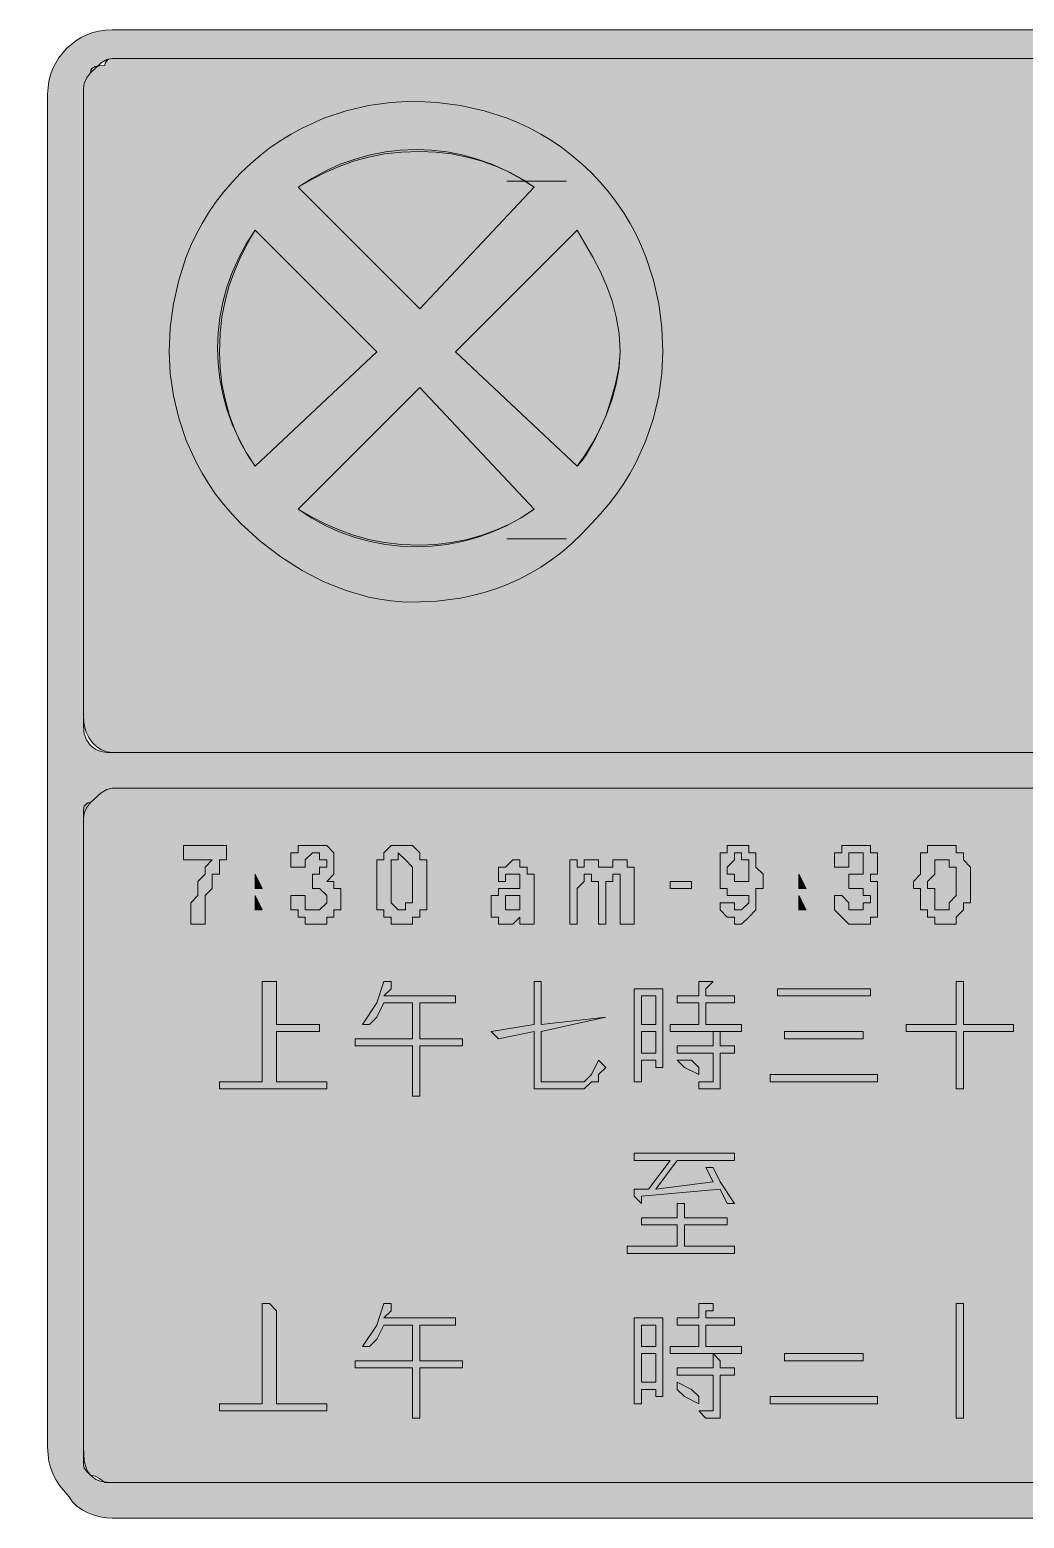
# Model space of a CAD drawing. Header units: metres. Extents: x 73 to 493, y 12 to 261.
# Drawn here: x 73.3 to 240.1, y 11.5 to 261.1 of the extents above; entities that cross this region are included whole.
import ezdxf

# ---------------------------------------------------------------- set-up
doc = ezdxf.new("R2010")
doc.units = ezdxf.units.M
for name, color, linetype, true_color in [('FILL_BLACK_000000', 7, 'Continuous', 0x000000), ('FILL_PINK_E1E1E1', 7, 'Continuous', 0xe1e1e1), ('FILL_WHITE_FFFFFF', 7, 'Continuous', 0xffffff), ('FILL_YELLOW_FFFF00', 7, 'Continuous', 0xffff00), ('STROKE_BLACK_000000', 7, 'Continuous', 0x000000)]:
    doc.layers.add(name, color=color, linetype=linetype, true_color=true_color)

msp = doc.modelspace()

# ---------------------------------------------------------------- hatches: boundary and pattern name
at = {"layer": 'FILL_BLACK_000000', "true_color": 0x000000}
h = msp.add_hatch(color=7, dxfattribs=at)
h.dxf.hatch_style = 1
h.paths.add_polyline_path([(76.77, 253.54), (77.13, 254.54), (77.59, 255.48), (78.13, 256.37), (79.44, 257.97), (81.04, 259.28), (81.93, 259.82), (82.87, 260.28), (83.87, 260.64), (84.9, 260.9), (85.98, 261.06), (87.09, 261.12), (480.69, 261.12), (483.18, 261.08), (485.34, 260.82), (486.33, 260.53), (487.27, 260.11), (488.19, 259.51), (489.09, 258.72), (489.93, 257.77), (490.67, 256.73), (491.28, 255.64), (491.79, 254.52), (492.47, 252.31), (492.63, 251.27), (492.69, 250.32), (492.69, 23.52), (492.63, 22.22), (492.47, 21.03), (492.18, 19.91), (491.79, 18.87), (491.28, 17.88), (490.67, 16.94), (489.09, 15.12), (487.27, 13.54), (486.33, 12.93), (485.34, 12.42), (484.3, 12.03), (483.18, 11.74), (481.99, 11.58), (480.69, 11.52), (87.09, 11.52), (86.14, 11.58), (85.12, 11.74), (84.07, 12.03), (83.04, 12.42), (82.06, 12.93), (81.18, 13.54), (80.45, 14.28), (79.89, 15.12), (78.31, 16.94), (77.7, 17.88), (77.19, 18.87), (76.8, 19.91), (76.51, 21.03), (76.35, 22.22), (76.29, 23.52), (76.29, 250.32), (76.35, 251.43), (76.51, 252.51), (76.77, 253.54)])
h.paths.add_polyline_path([(82.8, 19.81), (83.09, 19.22), (83.49, 18.72), (84.39, 18.03), (85.29, 17.67), (86.19, 17.54), (87.09, 17.52), (480.69, 17.52), (481.98, 17.63), (483.15, 17.95), (484.17, 18.47), (485.04, 19.17), (485.74, 20.04), (486.26, 21.06), (486.58, 22.23), (486.69, 23.52), (486.69, 127.92), (486.58, 129.21), (486.26, 130.38), (485.74, 131.4), (485.04, 132.27), (484.17, 132.97), (483.15, 133.49), (481.98, 133.81), (480.69, 133.92), (87.09, 133.92), (86.19, 133.71), (85.29, 133.17), (83.49, 131.52), (82.8, 130.62), (82.44, 129.72), (82.31, 128.82), (82.29, 127.92), (82.29, 23.52), (82.44, 21.12), (82.8, 19.81)], flags=16)
h.paths.add_polyline_path([(484.4, 140.43), (484.99, 140.72), (485.49, 141.12), (486.18, 142.04), (486.54, 143.07), (486.67, 144.33), (486.69, 145.92), (486.69, 250.32), (486.67, 251.22), (486.54, 252.12), (486.18, 253.02), (485.49, 253.92), (484.4, 254.8), (483.09, 255.57), (481.78, 256.11), (480.69, 256.32), (87.09, 256.32), (86.19, 256.11), (85.29, 255.57), (83.49, 253.92), (82.8, 253.02), (82.44, 252.12), (82.31, 251.22), (82.29, 250.32), (82.29, 145.92), (82.31, 144.33), (82.44, 143.07), (82.8, 142.04), (83.49, 141.12), (84.39, 140.43), (85.29, 140.07), (86.19, 139.94), (87.09, 139.92), (480.69, 139.92), (483.09, 140.07), (484.4, 140.43)], flags=16)
h = msp.add_hatch(color=7, dxfattribs=at)
h.dxf.hatch_style = 1
h.paths.add_polyline_path([(174.98, 188.59), (174, 186.79), (172.91, 185.01), (171.72, 183.27), (170.42, 181.58), (169.01, 179.92), (167.49, 178.32), (165.89, 176.59), (164.23, 175), (162.53, 173.54), (160.78, 172.21), (158.99, 171), (157.15, 169.92), (155.29, 168.96), (153.39, 168.12), (151.46, 167.39), (149.51, 166.77), (147.54, 166.25), (145.55, 165.83), (141.54, 165.29), (137.49, 165.12), (135.68, 165.18), (133.84, 165.34), (131.99, 165.62), (130.12, 166), (126.37, 167.08), (122.64, 168.57), (118.96, 170.45), (115.38, 172.71), (111.95, 175.34), (108.69, 178.32), (107.17, 179.92), (105.76, 181.58), (104.46, 183.27), (103.27, 185.01), (102.18, 186.79), (101.2, 188.59), (99.54, 192.27), (98.27, 196), (97.38, 199.75), (96.86, 203.47), (96.69, 207.12), (96.86, 211.17), (97.38, 215.18), (98.27, 219.14), (99.54, 223.02), (100.32, 224.92), (101.2, 226.78), (102.18, 228.62), (103.27, 230.41), (104.46, 232.16), (105.76, 233.86), (107.17, 235.52), (108.69, 237.12), (110.29, 238.64), (111.95, 240.05), (113.64, 241.35), (115.38, 242.54), (117.16, 243.63), (118.96, 244.61), (122.64, 246.27), (126.37, 247.54), (130.12, 248.43), (133.84, 248.95), (137.49, 249.12), (141.54, 248.95), (145.55, 248.43), (149.51, 247.54), (153.39, 246.27), (155.29, 245.49), (157.15, 244.61), (158.99, 243.63), (160.78, 242.54), (162.53, 241.35), (164.23, 240.05), (165.89, 238.64), (167.49, 237.12), (169.01, 235.52), (170.42, 233.86), (171.72, 232.16), (172.91, 230.41), (174, 228.62), (174.98, 226.78), (175.86, 224.92), (176.64, 223.02), (177.91, 219.14), (178.8, 215.18), (179.32, 211.17), (179.49, 207.12), (179.32, 203.47), (178.8, 199.75), (177.91, 196), (176.64, 192.27), (174.98, 188.59)])
h.paths.add_polyline_path([(105.68, 215.44), (105.18, 212.88), (104.89, 210.31), (104.79, 207.72), (104.89, 205.13), (105.18, 202.56), (105.68, 200), (106.37, 197.48), (107.25, 195), (108.33, 192.57), (109.61, 190.21), (111.09, 187.92), (131.49, 207.12), (111.09, 227.52), (109.61, 225.23), (108.33, 222.87), (107.25, 220.44), (106.37, 217.96), (105.68, 215.44)], flags=16)
h.paths.add_polyline_path([(167.94, 192.12), (169.89, 196.32), (170.77, 199.02), (171.54, 201.72), (172.08, 204.42), (172.29, 207.12), (172.13, 210.16), (171.67, 213.01), (170.96, 215.68), (170.04, 218.22), (168.95, 220.64), (167.73, 222.98), (165.09, 227.52), (144.69, 207.12), (165.09, 187.92), (165.94, 188.87), (166.68, 189.91), (167.94, 192.12)], flags=16)
h.paths.add_polyline_path([(150.81, 238.56), (148.33, 239.44), (145.81, 240.13), (143.25, 240.63), (140.68, 240.92), (138.09, 241.02), (135.5, 240.92), (132.93, 240.63), (130.37, 240.13), (127.85, 239.44), (125.37, 238.56), (122.94, 237.48), (120.58, 236.2), (118.29, 234.72), (138.69, 214.32), (157.89, 234.72), (155.6, 236.2), (153.24, 237.48), (150.81, 238.56)], flags=16)
h.paths.add_polyline_path([(118.29, 180.72), (120.58, 179.24), (122.94, 177.96), (125.37, 176.88), (127.85, 175.99), (130.37, 175.31), (132.93, 174.81), (135.5, 174.52), (138.09, 174.42), (140.68, 174.52), (143.25, 174.81), (145.81, 175.31), (148.33, 175.99), (150.81, 176.88), (153.24, 177.96), (155.6, 179.24), (157.89, 180.72), (138.69, 201.12), (118.29, 180.72)], flags=16)
h = msp.add_hatch(color=7, dxfattribs=at)
h.dxf.hatch_style = 1
h.paths.add_polyline_path([(99.09, 124.32), (106.29, 124.32), (106.29, 121.92), (105.09, 121.92), (105.09, 120.72), (105.09, 119.52), (103.89, 119.52), (103.89, 118.32), (103.89, 117.12), (102.69, 115.92), (102.69, 114.72), (102.69, 113.52), (102.69, 112.32), (102.69, 111.12), (100.29, 111.12), (100.29, 112.32), (100.29, 113.52), (100.29, 114.72), (101.49, 115.92), (101.49, 117.12), (101.49, 118.32), (102.69, 119.52), (102.69, 120.72), (103.89, 121.92), (99.09, 121.92), (99.09, 124.32)])
h = msp.add_hatch(color=7, dxfattribs=at)
h.dxf.hatch_style = 1
h.paths.add_polyline_path([(117.09, 114.72), (117.09, 115.92), (119.49, 115.92), (119.49, 114.72), (119.49, 113.52), (120.69, 113.52), (121.89, 113.52), (123.09, 114.72), (123.09, 115.92), (121.89, 117.12), (120.69, 117.12), (120.69, 119.52), (121.89, 119.52), (121.89, 120.72), (123.09, 120.72), (123.09, 121.92), (121.89, 121.92), (121.89, 123.12), (120.69, 123.12), (119.49, 121.92), (119.49, 120.72), (117.09, 120.72), (117.09, 121.92), (117.09, 123.12), (118.29, 123.12), (118.29, 124.32), (119.49, 124.32), (120.69, 124.32), (121.89, 124.32), (123.09, 124.32), (124.29, 123.12), (124.29, 121.92), (124.29, 120.72), (124.29, 119.52), (123.09, 118.32), (124.29, 118.32), (124.29, 117.12), (125.49, 117.12), (125.49, 115.92), (125.49, 114.72), (125.49, 113.52), (124.29, 113.52), (124.29, 112.32), (123.09, 112.32), (123.09, 111.12), (121.89, 111.12), (120.69, 111.12), (119.49, 111.12), (119.49, 112.32), (118.29, 112.32), (118.29, 113.52), (117.09, 113.52), (117.09, 114.72)])
h = msp.add_hatch(color=7, dxfattribs=at)
h.dxf.hatch_style = 1
h.paths.add_polyline_path([(131.49, 120.72), (131.49, 121.92), (132.69, 121.92), (132.69, 123.12), (133.89, 124.32), (135.09, 124.32), (136.29, 124.32), (137.49, 124.32), (138.69, 123.12), (138.69, 121.92), (139.89, 121.92), (139.89, 120.72), (139.89, 119.52), (139.89, 118.32), (139.89, 117.12), (139.89, 115.92), (139.89, 114.72), (139.89, 113.52), (138.69, 113.52), (138.69, 112.32), (137.49, 112.32), (137.49, 111.12), (136.29, 111.12), (135.09, 111.12), (133.89, 111.12), (133.89, 112.32), (132.69, 112.32), (132.69, 113.52), (131.49, 113.52), (131.49, 114.72), (131.49, 115.92), (131.49, 117.12), (131.49, 118.32), (131.49, 119.52), (131.49, 120.72)])
h.paths.add_polyline_path([(133.89, 117.12), (133.89, 115.92), (133.89, 114.72), (135.09, 113.52), (136.29, 113.52), (136.29, 114.72), (137.49, 114.72), (137.49, 115.92), (137.49, 117.12), (137.49, 118.32), (137.49, 119.52), (137.49, 120.72), (136.29, 121.92), (135.09, 123.12), (135.09, 121.92), (133.89, 121.92), (133.89, 120.72), (133.89, 119.52), (133.89, 118.32), (133.89, 117.12)], flags=16)
h = msp.add_hatch(color=7, dxfattribs=at)
h.dxf.hatch_style = 1
h.paths.add_polyline_path([(190.29, 115.92), (190.29, 117.12), (189.09, 117.12), (189.09, 118.32), (189.09, 119.52), (189.09, 120.72), (189.09, 121.92), (189.09, 123.12), (190.29, 123.12), (190.29, 124.32), (191.49, 124.32), (192.69, 124.32), (193.89, 124.32), (193.89, 123.12), (195.09, 123.12), (195.09, 121.92), (195.09, 120.72), (196.29, 119.52), (196.29, 118.32), (196.29, 117.12), (195.09, 117.12), (195.09, 115.92), (195.09, 114.72), (195.09, 113.52), (193.89, 112.32), (192.69, 111.12), (191.49, 111.12), (191.49, 112.32), (190.29, 112.32), (189.09, 113.52), (189.09, 114.72), (190.29, 114.72), (191.49, 114.72), (191.49, 113.52), (192.69, 113.52), (193.89, 114.72), (193.89, 115.92), (192.69, 115.92), (191.49, 115.92), (190.29, 115.92)])
h.paths.add_polyline_path([(193.89, 120.72), (193.89, 121.92), (192.69, 121.92), (192.69, 123.12), (191.49, 123.12), (191.49, 121.92), (190.29, 120.72), (190.29, 119.52), (191.49, 119.52), (191.49, 118.32), (192.69, 118.32), (193.89, 118.32), (193.89, 119.52), (193.89, 120.72)], flags=16)
h = msp.add_hatch(color=7, dxfattribs=at)
h.dxf.hatch_style = 1
h.paths.add_polyline_path([(208.29, 114.72), (208.29, 115.92), (209.49, 115.92), (210.69, 114.72), (210.69, 113.52), (211.89, 113.52), (213.09, 113.52), (213.09, 114.72), (214.29, 114.72), (214.29, 115.92), (213.09, 115.92), (213.09, 117.12), (211.89, 117.12), (210.69, 117.12), (210.69, 119.52), (211.89, 119.52), (213.09, 119.52), (213.09, 120.72), (213.09, 121.92), (213.09, 123.12), (211.89, 123.12), (210.69, 123.12), (210.69, 121.92), (210.69, 120.72), (208.29, 120.72), (208.29, 121.92), (208.29, 123.12), (209.49, 123.12), (209.49, 124.32), (210.69, 124.32), (211.89, 124.32), (213.09, 124.32), (214.29, 124.32), (214.29, 123.12), (215.49, 123.12), (215.49, 121.92), (215.49, 120.72), (215.49, 119.52), (214.29, 119.52), (214.29, 118.32), (215.49, 118.32), (215.49, 117.12), (215.49, 115.92), (215.49, 114.72), (215.49, 113.52), (215.49, 112.32), (214.29, 112.32), (214.29, 111.12), (213.09, 111.12), (211.89, 111.12), (210.69, 111.12), (209.49, 112.32), (208.29, 113.52), (208.29, 114.72)])
h = msp.add_hatch(color=7, dxfattribs=at)
h.dxf.hatch_style = 1
h.paths.add_polyline_path([(222.69, 120.72), (222.69, 121.92), (222.69, 123.12), (223.89, 123.12), (223.89, 124.32), (225.09, 124.32), (226.29, 124.32), (227.49, 124.32), (228.69, 124.32), (228.69, 123.12), (229.89, 123.12), (229.89, 121.92), (231.09, 120.72), (231.09, 119.52), (231.09, 118.32), (231.09, 117.12), (231.09, 115.92), (231.09, 114.72), (229.89, 114.72), (229.89, 113.52), (228.69, 112.32), (228.69, 111.12), (227.49, 111.12), (226.29, 111.12), (225.09, 111.12), (225.09, 112.32), (223.89, 112.32), (223.89, 113.52), (222.69, 113.52), (222.69, 114.72), (222.69, 115.92), (222.69, 117.12), (221.49, 117.12), (221.49, 118.32), (222.69, 119.52), (222.69, 120.72)])
h.paths.add_polyline_path([(225.09, 121.92), (225.09, 120.72), (225.09, 119.52), (223.89, 118.32), (223.89, 117.12), (225.09, 117.12), (225.09, 115.92), (225.09, 114.72), (225.09, 113.52), (226.29, 113.52), (227.49, 113.52), (227.49, 114.72), (228.69, 115.92), (228.69, 117.12), (228.69, 118.32), (228.69, 119.52), (228.69, 120.72), (227.49, 120.72), (227.49, 121.92), (226.29, 121.92), (225.09, 121.92)], flags=16)
h = msp.add_hatch(color=7, dxfattribs=at)
h.dxf.hatch_style = 1
h.paths.add_polyline_path([(151.89, 120.72), (153.09, 120.72), (154.29, 121.92), (155.49, 121.92), (155.49, 120.72), (156.69, 120.72), (156.69, 119.52), (157.89, 119.52), (157.89, 118.32), (157.89, 112.32), (157.89, 111.12), (155.49, 111.12), (155.49, 112.32), (154.29, 111.12), (153.09, 111.12), (151.89, 111.12), (151.89, 112.32), (150.69, 112.32), (150.69, 113.52), (150.69, 114.72), (150.69, 115.92), (151.89, 115.92), (151.89, 117.12), (153.09, 117.12), (154.29, 117.12), (155.49, 117.12), (155.49, 118.32), (155.49, 119.52), (154.29, 119.52), (153.09, 119.52), (153.09, 118.32), (151.89, 118.32), (151.89, 119.52), (151.89, 120.72)])
h.paths.add_polyline_path([(153.09, 114.72), (153.09, 113.52), (154.29, 113.52), (155.49, 113.52), (155.49, 114.72), (155.49, 115.92), (154.29, 115.92), (153.09, 115.92), (153.09, 114.72)], flags=16)
h = msp.add_hatch(color=7, dxfattribs=at)
h.dxf.hatch_style = 1
h.paths.add_polyline_path([(171.09, 121.92), (172.29, 121.92), (173.49, 121.92), (173.49, 120.72), (174.69, 120.72), (174.69, 119.52), (174.69, 118.32), (174.69, 117.12), (174.69, 111.12), (172.29, 111.12), (172.29, 117.12), (172.29, 118.32), (172.29, 119.52), (171.09, 119.52), (171.09, 118.32), (169.89, 118.32), (169.89, 117.12), (169.89, 111.12), (168.69, 111.12), (168.69, 117.12), (168.69, 118.32), (167.49, 118.32), (167.49, 119.52), (166.29, 119.52), (166.29, 118.32), (165.09, 117.12), (165.09, 111.12), (163.89, 111.12), (163.89, 121.92), (165.09, 121.92), (165.09, 120.72), (166.29, 120.72), (166.29, 121.92), (167.49, 121.92), (168.69, 121.92), (168.69, 120.72), (169.89, 120.72), (171.09, 120.72), (171.09, 121.92)])
h = msp.add_hatch(color=7, dxfattribs=at)
h.dxf.hatch_style = 1
h.paths.add_polyline_path([(111.09, 119.52), (112.29, 117.12), (111.09, 117.12), (111.09, 119.52)])
h = msp.add_hatch(color=7, dxfattribs=at)
h.dxf.hatch_style = 1
h.paths.add_polyline_path([(184.29, 118.32), (184.29, 117.12), (180.69, 117.12), (180.69, 118.32), (184.29, 118.32)])
h = msp.add_hatch(color=7, dxfattribs=at)
h.dxf.hatch_style = 1
h.paths.add_polyline_path([(202.29, 119.52), (203.49, 117.12), (202.29, 117.12), (202.29, 119.52)])
h = msp.add_hatch(color=7, dxfattribs=at)
h.dxf.hatch_style = 1
h.paths.add_polyline_path([(111.09, 115.92), (112.29, 113.52), (111.09, 113.52), (111.09, 115.92)])
h = msp.add_hatch(color=7, dxfattribs=at)
h.dxf.hatch_style = 1
h.paths.add_polyline_path([(202.29, 115.92), (203.49, 113.52), (202.29, 113.52), (202.29, 115.92)])
h = msp.add_hatch(color=7, dxfattribs=at)
h.dxf.hatch_style = 1
h.paths.add_polyline_path([(105.09, 84.72), (112.29, 84.72), (112.29, 101.52), (113.49, 101.52), (114.69, 101.52), (114.69, 100.32), (114.69, 94.32), (121.89, 94.32), (121.89, 93.12), (114.69, 93.12), (114.69, 84.72), (123.09, 84.72), (123.09, 83.52), (105.09, 83.52), (105.09, 84.72)])
h = msp.add_hatch(color=7, dxfattribs=at)
h.dxf.hatch_style = 1
h.paths.add_polyline_path([(127.89, 90.72), (127.89, 91.92), (137.49, 91.92), (137.49, 97.92), (132.69, 97.92), (131.49, 95.52), (130.29, 94.32), (129.09, 94.32), (131.49, 97.92), (132.69, 101.52), (133.89, 101.52), (133.89, 100.32), (132.69, 99.12), (144.69, 99.12), (144.69, 97.92), (138.69, 97.92), (138.69, 91.92), (145.89, 91.92), (145.89, 90.72), (138.69, 90.72), (138.69, 82.32), (137.49, 82.32), (137.49, 90.72), (127.89, 90.72)])
h = msp.add_hatch(color=7, dxfattribs=at)
h.dxf.hatch_style = 1
h.paths.add_polyline_path([(159.09, 83.52), (157.89, 83.52), (157.89, 84.72), (157.89, 93.12), (151.89, 91.92), (150.69, 93.12), (157.89, 94.32), (157.89, 101.52), (159.09, 101.52), (159.09, 100.32), (159.09, 94.32), (169.89, 95.52), (159.09, 93.12), (159.09, 84.72), (160.29, 84.72), (165.09, 84.72), (166.29, 84.72), (167.49, 85.92), (168.69, 88.32), (169.89, 87.12), (168.69, 85.92), (168.69, 84.72), (167.49, 84.72), (166.29, 83.52), (165.09, 83.52), (159.09, 83.52)])
h = msp.add_hatch(color=7, dxfattribs=at)
h.dxf.hatch_style = 1
h.paths.add_polyline_path([(174.69, 100.32), (179.49, 100.32), (179.49, 99.12), (179.49, 87.12), (178.29, 87.12), (178.29, 88.32), (175.89, 88.32), (175.89, 85.92), (175.89, 84.72), (174.69, 84.72), (174.69, 85.92), (174.69, 99.12), (174.69, 100.32)])
h.paths.add_polyline_path([(175.89, 93.12), (175.89, 89.52), (178.29, 89.52), (178.29, 93.12), (175.89, 93.12)], flags=16)
h.paths.add_polyline_path([(178.29, 99.12), (175.89, 99.12), (175.89, 94.32), (178.29, 94.32), (178.29, 99.12)], flags=16)
h = msp.add_hatch(color=7, dxfattribs=at)
h.dxf.hatch_style = 1
h.paths.add_polyline_path([(192.69, 93.12), (180.69, 93.12), (180.69, 94.32), (185.49, 94.32), (185.49, 97.92), (181.89, 97.92), (181.89, 99.12), (185.49, 99.12), (185.49, 101.52), (186.69, 101.52), (187.89, 101.52), (186.69, 100.32), (186.69, 99.12), (187.89, 99.12), (191.49, 99.12), (191.49, 97.92), (187.89, 97.92), (186.69, 97.92), (186.69, 94.32), (187.89, 94.32), (192.69, 94.32), (192.69, 93.12)])
h = msp.add_hatch(color=7, dxfattribs=at)
h.dxf.hatch_style = 1
h.paths.add_polyline_path([(198.69, 100.32), (214.29, 100.32), (214.29, 99.12), (198.69, 99.12), (198.69, 100.32)])
h = msp.add_hatch(color=7, dxfattribs=at)
h.dxf.hatch_style = 1
h.paths.add_polyline_path([(228.69, 94.32), (228.69, 101.52), (229.89, 101.52), (229.89, 94.32), (238.29, 94.32), (238.29, 93.12), (229.89, 93.12), (229.89, 83.52), (228.69, 83.52), (228.69, 93.12), (220.29, 93.12), (220.29, 94.32), (228.69, 94.32)])
h = msp.add_hatch(color=7, dxfattribs=at)
h.dxf.hatch_style = 1
h.paths.add_polyline_path([(185.49, 83.52), (185.49, 84.72), (187.89, 84.72), (187.89, 89.52), (181.89, 89.52), (181.89, 90.72), (187.89, 90.72), (187.89, 93.12), (189.09, 93.12), (189.09, 91.92), (189.09, 90.72), (191.49, 90.72), (191.49, 89.52), (189.09, 89.52), (189.09, 84.72), (189.09, 83.52), (186.69, 83.52), (185.49, 83.52)])
h = msp.add_hatch(color=7, dxfattribs=at)
h.dxf.hatch_style = 1
h.paths.add_polyline_path([(199.89, 93.12), (213.09, 93.12), (213.09, 91.92), (199.89, 91.92), (199.89, 93.12)])
h = msp.add_hatch(color=7, dxfattribs=at)
h.dxf.hatch_style = 1
h.paths.add_polyline_path([(184.29, 88.32), (185.49, 87.12), (185.49, 85.92), (183.09, 87.12), (181.89, 88.32), (184.29, 88.32)])
h = msp.add_hatch(color=7, dxfattribs=at)
h.dxf.hatch_style = 1
h.paths.add_polyline_path([(197.49, 85.92), (215.49, 85.92), (215.49, 84.72), (197.49, 84.72), (197.49, 85.92)])
h = msp.add_hatch(color=7, dxfattribs=at)
h.dxf.hatch_style = 1
h.paths.add_polyline_path([(175.89, 64.32), (174.69, 65.52), (174.69, 66.72), (177.09, 66.72), (180.69, 71.52), (174.69, 71.52), (174.69, 72.72), (191.49, 72.72), (191.49, 71.52), (181.89, 71.52), (178.29, 66.72), (187.89, 67.92), (186.69, 70.32), (187.89, 70.32), (189.09, 67.92), (191.49, 64.32), (190.29, 64.32), (189.09, 66.72), (175.89, 65.52), (175.89, 64.32)])
h = msp.add_hatch(color=7, dxfattribs=at)
h.dxf.hatch_style = 1
h.paths.add_polyline_path([(190.29, 61.92), (190.29, 60.72), (183.09, 60.72), (183.09, 57.12), (191.49, 57.12), (191.49, 55.92), (173.49, 55.92), (173.49, 57.12), (181.89, 57.12), (181.89, 60.72), (175.89, 60.72), (175.89, 61.92), (181.89, 61.92), (181.89, 64.32), (183.09, 64.32), (183.09, 61.92), (190.29, 61.92)])
h = msp.add_hatch(color=7, dxfattribs=at)
h.dxf.hatch_style = 1
h.paths.add_polyline_path([(123.09, 30.72), (123.09, 29.52), (105.09, 29.52), (105.09, 30.72), (112.29, 30.72), (112.29, 47.52), (113.49, 47.52), (114.69, 46.32), (114.69, 39.12), (114.69, 30.72), (123.09, 30.72)])
h = msp.add_hatch(color=7, dxfattribs=at)
h.dxf.hatch_style = 1
h.paths.add_polyline_path([(144.69, 45.12), (144.69, 43.92), (138.69, 43.92), (138.69, 37.92), (145.89, 37.92), (145.89, 36.72), (138.69, 36.72), (138.69, 28.32), (137.49, 28.32), (137.49, 36.72), (127.89, 36.72), (127.89, 37.92), (137.49, 37.92), (137.49, 43.92), (132.69, 43.92), (131.49, 41.52), (130.29, 40.32), (129.09, 40.32), (131.49, 43.92), (132.69, 47.52), (133.89, 47.52), (133.89, 46.32), (132.69, 45.12), (144.69, 45.12)])
h = msp.add_hatch(color=7, dxfattribs=at)
h.dxf.hatch_style = 1
h.paths.add_polyline_path([(192.69, 40.32), (192.69, 39.12), (180.69, 39.12), (180.69, 40.32), (185.49, 40.32), (185.49, 43.92), (181.89, 43.92), (181.89, 45.12), (185.49, 45.12), (185.49, 47.52), (186.69, 47.52), (187.89, 47.52), (187.89, 46.32), (186.69, 46.32), (186.69, 45.12), (187.89, 45.12), (191.49, 45.12), (191.49, 43.92), (187.89, 43.92), (186.69, 43.92), (186.69, 40.32), (187.89, 40.32), (192.69, 40.32)])
h = msp.add_hatch(color=7, dxfattribs=at)
h.dxf.hatch_style = 1
h.paths.add_polyline_path([(229.89, 47.52), (229.89, 46.32), (229.89, 39.12), (229.89, 28.32), (228.69, 28.32), (228.69, 39.12), (228.69, 47.52), (229.89, 47.52)])
h = msp.add_hatch(color=7, dxfattribs=at)
h.dxf.hatch_style = 1
h.paths.add_polyline_path([(179.49, 33.12), (179.49, 31.92), (178.29, 31.92), (178.29, 33.12), (175.89, 33.12), (175.89, 30.72), (174.69, 30.72), (174.69, 45.12), (179.49, 45.12), (179.49, 33.12)])
h.paths.add_polyline_path([(178.29, 39.12), (175.89, 39.12), (175.89, 34.32), (178.29, 34.32), (178.29, 39.12)], flags=16)
h.paths.add_polyline_path([(175.89, 40.32), (178.29, 40.32), (178.29, 43.92), (175.89, 43.92), (175.89, 40.32)], flags=16)
h = msp.add_hatch(color=7, dxfattribs=at)
h.dxf.hatch_style = 1
h.paths.add_polyline_path([(189.09, 28.32), (186.69, 28.32), (185.49, 29.52), (187.89, 29.52), (187.89, 30.72), (187.89, 35.52), (181.89, 35.52), (181.89, 36.72), (187.89, 36.72), (187.89, 37.92), (187.89, 39.12), (189.09, 37.92), (189.09, 36.72), (191.49, 36.72), (191.49, 35.52), (189.09, 35.52), (189.09, 29.52), (189.09, 28.32)])
h = msp.add_hatch(color=7, dxfattribs=at)
h.dxf.hatch_style = 1
h.paths.add_polyline_path([(199.89, 39.12), (213.09, 39.12), (213.09, 37.92), (199.89, 37.92), (199.89, 39.12)])
h = msp.add_hatch(color=7, dxfattribs=at)
h.dxf.hatch_style = 1
h.paths.add_polyline_path([(183.09, 31.92), (181.89, 33.12), (181.89, 34.32), (184.29, 33.12), (185.49, 31.92), (185.49, 30.72), (183.09, 31.92)])
h = msp.add_hatch(color=7, dxfattribs=at)
h.dxf.hatch_style = 1
h.paths.add_polyline_path([(197.49, 31.92), (215.49, 31.92), (215.49, 30.72), (197.49, 30.72), (197.49, 31.92)])
at = {"layer": 'FILL_PINK_E1E1E1', "true_color": 0xe1e1e1}
h = msp.add_hatch(color=7, dxfattribs=at)
h.dxf.hatch_style = 1
h.paths.add_polyline_path([(118.29, 234.72), (120.54, 236.01), (122.83, 237.18), (125.17, 238.2), (127.59, 239.07), (130.13, 239.77), (132.8, 240.29), (135.65, 240.61), (138.69, 240.72), (141.39, 240.61), (144.05, 240.29), (146.66, 239.77), (149.19, 239.07), (151.6, 238.2), (153.88, 237.18), (155.98, 236.01), (157.89, 234.72), (138.69, 214.32), (118.29, 234.72)])
h = msp.add_hatch(color=7, dxfattribs=at)
h.dxf.hatch_style = 1
h.paths.add_polyline_path([(109.8, 189.83), (108.63, 191.93), (107.61, 194.21), (106.74, 196.62), (106.04, 199.15), (105.52, 201.76), (105.2, 204.42), (105.09, 207.12), (105.2, 210.16), (105.52, 213.01), (106.04, 215.68), (106.74, 218.22), (107.61, 220.64), (108.63, 222.98), (109.8, 225.27), (111.09, 227.52), (131.49, 207.12), (111.09, 187.92), (109.8, 189.83)])
h = msp.add_hatch(color=7, dxfattribs=at)
h.dxf.hatch_style = 1
h.paths.add_polyline_path([(165.09, 227.52), (167.73, 222.98), (168.95, 220.64), (170.04, 218.22), (170.96, 215.68), (171.67, 213.01), (172.13, 210.16), (172.29, 207.12), (172.13, 204.42), (171.67, 201.76), (170.96, 199.15), (170.04, 196.62), (168.95, 194.21), (167.73, 191.93), (166.43, 189.83), (165.09, 187.92), (144.69, 207.12), (165.09, 227.52)])
h = msp.add_hatch(color=7, dxfattribs=at)
h.dxf.hatch_style = 1
h.paths.add_polyline_path([(157.89, 180.72), (155.98, 179.43), (153.88, 178.26), (151.6, 177.24), (149.19, 176.37), (146.66, 175.67), (144.05, 175.15), (141.39, 174.83), (138.69, 174.72), (135.65, 174.83), (132.8, 175.15), (130.13, 175.67), (127.59, 176.37), (125.17, 177.24), (122.83, 178.26), (120.54, 179.43), (118.29, 180.72), (138.69, 201.12), (157.89, 180.72)])
at = {"layer": 'FILL_WHITE_FFFFFF', "true_color": 0xffffff}
h = msp.add_hatch(color=7, dxfattribs=at)
h.dxf.hatch_style = 1
h.paths.add_polyline_path([(283.89, 133.92), (283.89, 17.52), (87.09, 17.52), (85.89, 17.52), (85.01, 18.21), (84.24, 18.57), (83.49, 18.72), (82.8, 19.43), (82.44, 19.92), (82.31, 20.41), (82.29, 21.12), (82.29, 23.52), (82.29, 127.92), (82.29, 130.32), (82.44, 130.92), (82.8, 131.33), (83.09, 131.47), (83.49, 131.52), (85.29, 133.17), (86.19, 133.71), (87.09, 133.92), (283.89, 133.92)])
at = {"layer": 'FILL_YELLOW_FFFF00', "true_color": 0xffff00}
h = msp.add_hatch(color=7, dxfattribs=at)
h.dxf.hatch_style = 1
h.paths.add_polyline_path([(87.09, 139.92), (86.19, 140.03), (85.33, 140.35), (84.52, 140.87), (83.79, 141.57), (83.18, 142.44), (82.7, 143.46), (82.4, 144.63), (82.29, 145.92), (82.29, 250.32), (82.31, 251.22), (82.44, 252.12), (82.8, 253.02), (83.49, 253.92), (83.54, 254.32), (83.7, 254.61), (84.24, 254.97), (85.01, 255.1), (85.89, 255.12), (85.94, 255.52), (86.08, 255.81), (86.49, 256.17), (87.09, 256.32), (480.69, 256.32), (481.98, 256.16), (483.15, 255.72), (484.17, 255.05), (485.04, 254.22), (485.74, 253.27), (486.26, 252.27), (486.58, 251.27), (486.69, 250.32), (486.69, 145.92), (486.69, 143.52), (486, 142.81), (485.64, 142.32), (485.51, 141.83), (485.49, 141.12), (485.09, 141.07), (484.78, 140.93), (484.29, 140.52), (483.8, 140.11), (483.49, 139.97), (483.09, 139.92), (480.69, 139.92), (87.09, 139.92)])

# ---------------------------------------------------------------- linework, layer by layer
at = {"layer": 'FILL_BLACK_000000', "lineweight": 0, "true_color": 0x000000}
for points in [[(480.69, 11.52), (87.09, 11.52), (86.14, 11.58), (85.12, 11.74), (84.07, 12.03), (83.04, 12.42), (82.06, 12.93), (81.18, 13.54), (80.45, 14.28), (79.89, 15.12), (78.31, 16.94), (77.7, 17.88), (77.19, 18.87), (76.8, 19.91), (76.51, 21.03), (76.35, 22.22), (76.29, 23.52), (76.29, 250.32), (76.35, 251.43), (76.51, 252.51), (76.77, 253.54), (77.13, 254.54), (77.59, 255.48), (78.13, 256.37), (79.44, 257.97), (81.04, 259.28), (81.93, 259.82), (82.87, 260.28), (83.87, 260.64), (84.9, 260.9), (85.98, 261.06), (87.09, 261.12), (480.69, 261.12)], [(480.69, 256.32), (87.09, 256.32), (86.19, 256.11), (85.29, 255.57), (83.49, 253.92), (82.8, 253.02), (82.44, 252.12), (82.31, 251.22), (82.29, 250.32), (82.29, 145.92), (82.31, 144.33), (82.44, 143.07), (82.8, 142.04), (83.49, 141.12), (84.39, 140.43), (85.29, 140.07), (86.19, 139.94), (87.09, 139.92), (480.69, 139.92)], [(480.69, 133.92), (87.09, 133.92), (86.19, 133.71), (85.29, 133.17), (83.49, 131.52), (82.8, 130.62), (82.44, 129.72), (82.31, 128.82), (82.29, 127.92), (82.29, 23.52), (82.44, 21.12), (82.8, 19.81), (83.09, 19.22), (83.49, 18.72), (84.39, 18.03), (85.29, 17.67), (86.19, 17.54), (87.09, 17.52), (480.69, 17.52)]]:
    msp.add_lwpolyline(points, dxfattribs=at)
for points in [[(174.98, 188.59), (174, 186.79), (172.91, 185.01), (171.72, 183.27), (170.42, 181.58), (169.01, 179.92), (167.49, 178.32), (165.89, 176.59), (164.23, 175), (162.53, 173.54), (160.78, 172.21), (158.99, 171), (157.15, 169.92), (155.29, 168.96), (153.39, 168.12), (151.46, 167.39), (149.51, 166.77), (147.54, 166.25), (145.55, 165.83), (141.54, 165.29), (137.49, 165.12), (135.68, 165.18), (133.84, 165.34), (131.99, 165.62), (130.12, 166), (126.37, 167.08), (122.64, 168.57), (118.96, 170.45), (115.38, 172.71), (111.95, 175.34), (108.69, 178.32), (107.17, 179.92), (105.76, 181.58), (104.46, 183.27), (103.27, 185.01), (102.18, 186.79), (101.2, 188.59), (99.54, 192.27), (98.27, 196), (97.38, 199.75), (96.86, 203.47), (96.69, 207.12), (96.86, 211.17), (97.38, 215.18), (98.27, 219.14), (99.54, 223.02), (100.32, 224.92), (101.2, 226.78), (102.18, 228.62), (103.27, 230.41), (104.46, 232.16), (105.76, 233.86), (107.17, 235.52), (108.69, 237.12), (110.29, 238.64), (111.95, 240.05), (113.64, 241.35), (115.38, 242.54), (117.16, 243.63), (118.96, 244.61), (122.64, 246.27), (126.37, 247.54), (130.12, 248.43), (133.84, 248.95), (137.49, 249.12), (141.54, 248.95), (145.55, 248.43), (149.51, 247.54), (153.39, 246.27), (155.29, 245.49), (157.15, 244.61), (158.99, 243.63), (160.78, 242.54), (162.53, 241.35), (164.23, 240.05), (165.89, 238.64), (167.49, 237.12), (169.01, 235.52), (170.42, 233.86), (171.72, 232.16), (172.91, 230.41), (174, 228.62), (174.98, 226.78), (175.86, 224.92), (176.64, 223.02), (177.91, 219.14), (178.8, 215.18), (179.32, 211.17), (179.49, 207.12), (179.32, 203.47), (178.8, 199.75), (177.91, 196), (176.64, 192.27)], [(150.81, 238.56), (148.33, 239.44), (145.81, 240.13), (143.25, 240.63), (140.68, 240.92), (138.09, 241.02), (135.5, 240.92), (132.93, 240.63), (130.37, 240.13), (127.85, 239.44), (125.37, 238.56), (122.94, 237.48), (120.58, 236.2), (118.29, 234.72), (138.69, 214.32), (157.89, 234.72), (155.6, 236.2), (153.24, 237.48)], [(105.68, 215.44), (105.18, 212.88), (104.89, 210.31), (104.79, 207.72), (104.89, 205.13), (105.18, 202.56), (105.68, 200), (106.37, 197.48), (107.25, 195), (108.33, 192.57), (109.61, 190.21), (111.09, 187.92), (131.49, 207.12), (111.09, 227.52), (109.61, 225.23), (108.33, 222.87), (107.25, 220.44), (106.37, 217.96)], [(167.94, 192.12), (169.89, 196.32), (170.77, 199.02), (171.54, 201.72), (172.08, 204.42), (172.29, 207.12), (172.13, 210.16), (171.67, 213.01), (170.96, 215.68), (170.04, 218.22), (168.95, 220.64), (167.73, 222.98), (165.09, 227.52), (144.69, 207.12), (165.09, 187.92), (165.94, 188.87), (166.68, 189.91)], [(118.29, 180.72), (120.58, 179.24), (122.94, 177.96), (125.37, 176.88), (127.85, 175.99), (130.37, 175.31), (132.93, 174.81), (135.5, 174.52), (138.09, 174.42), (140.68, 174.52), (143.25, 174.81), (145.81, 175.31), (148.33, 175.99), (150.81, 176.88), (153.24, 177.96), (155.6, 179.24), (157.89, 180.72), (138.69, 201.12)], [(99.09, 124.32), (106.29, 124.32), (106.29, 121.92), (105.09, 121.92), (105.09, 120.72), (105.09, 119.52), (103.89, 119.52), (103.89, 118.32), (103.89, 117.12), (102.69, 115.92), (102.69, 114.72), (102.69, 113.52), (102.69, 112.32), (102.69, 111.12), (100.29, 111.12), (100.29, 112.32), (100.29, 113.52), (100.29, 114.72), (101.49, 115.92), (101.49, 117.12), (101.49, 118.32), (102.69, 119.52), (102.69, 120.72), (103.89, 121.92), (99.09, 121.92)], [(117.09, 114.72), (117.09, 115.92), (119.49, 115.92), (119.49, 114.72), (119.49, 113.52), (120.69, 113.52), (121.89, 113.52), (123.09, 114.72), (123.09, 115.92), (121.89, 117.12), (120.69, 117.12), (120.69, 119.52), (121.89, 119.52), (121.89, 120.72), (123.09, 120.72), (123.09, 121.92), (121.89, 121.92), (121.89, 123.12), (120.69, 123.12), (119.49, 121.92), (119.49, 120.72), (117.09, 120.72), (117.09, 121.92), (117.09, 123.12), (118.29, 123.12), (118.29, 124.32), (119.49, 124.32), (120.69, 124.32), (121.89, 124.32), (123.09, 124.32), (124.29, 123.12), (124.29, 121.92), (124.29, 120.72), (124.29, 119.52), (123.09, 118.32), (124.29, 118.32), (124.29, 117.12), (125.49, 117.12), (125.49, 115.92), (125.49, 114.72), (125.49, 113.52), (124.29, 113.52), (124.29, 112.32), (123.09, 112.32), (123.09, 111.12), (121.89, 111.12), (120.69, 111.12), (119.49, 111.12), (119.49, 112.32), (118.29, 112.32), (118.29, 113.52), (117.09, 113.52)], [(131.49, 120.72), (131.49, 121.92), (132.69, 121.92), (132.69, 123.12), (133.89, 124.32), (135.09, 124.32), (136.29, 124.32), (137.49, 124.32), (138.69, 123.12), (138.69, 121.92), (139.89, 121.92), (139.89, 120.72), (139.89, 119.52), (139.89, 118.32), (139.89, 117.12), (139.89, 115.92), (139.89, 114.72), (139.89, 113.52), (138.69, 113.52), (138.69, 112.32), (137.49, 112.32), (137.49, 111.12), (136.29, 111.12), (135.09, 111.12), (133.89, 111.12), (133.89, 112.32), (132.69, 112.32), (132.69, 113.52), (131.49, 113.52), (131.49, 114.72), (131.49, 115.92), (131.49, 117.12), (131.49, 118.32), (131.49, 119.52)], [(133.89, 117.12), (133.89, 115.92), (133.89, 114.72), (135.09, 113.52), (136.29, 113.52), (136.29, 114.72), (137.49, 114.72), (137.49, 115.92), (137.49, 117.12), (137.49, 118.32), (137.49, 119.52), (137.49, 120.72), (136.29, 121.92), (135.09, 123.12), (135.09, 121.92), (133.89, 121.92), (133.89, 120.72), (133.89, 119.52), (133.89, 118.32)], [(190.29, 115.92), (190.29, 117.12), (189.09, 117.12), (189.09, 118.32), (189.09, 119.52), (189.09, 120.72), (189.09, 121.92), (189.09, 123.12), (190.29, 123.12), (190.29, 124.32), (191.49, 124.32), (192.69, 124.32), (193.89, 124.32), (193.89, 123.12), (195.09, 123.12), (195.09, 121.92), (195.09, 120.72), (196.29, 119.52), (196.29, 118.32), (196.29, 117.12), (195.09, 117.12), (195.09, 115.92), (195.09, 114.72), (195.09, 113.52), (193.89, 112.32), (192.69, 111.12), (191.49, 111.12), (191.49, 112.32), (190.29, 112.32), (189.09, 113.52), (189.09, 114.72), (190.29, 114.72), (191.49, 114.72), (191.49, 113.52), (192.69, 113.52), (193.89, 114.72), (193.89, 115.92), (192.69, 115.92), (191.49, 115.92)], [(193.89, 120.72), (193.89, 121.92), (192.69, 121.92), (192.69, 123.12), (191.49, 123.12), (191.49, 121.92), (190.29, 120.72), (190.29, 119.52), (191.49, 119.52), (191.49, 118.32), (192.69, 118.32), (193.89, 118.32), (193.89, 119.52)], [(208.29, 114.72), (208.29, 115.92), (209.49, 115.92), (210.69, 114.72), (210.69, 113.52), (211.89, 113.52), (213.09, 113.52), (213.09, 114.72), (214.29, 114.72), (214.29, 115.92), (213.09, 115.92), (213.09, 117.12), (211.89, 117.12), (210.69, 117.12), (210.69, 119.52), (211.89, 119.52), (213.09, 119.52), (213.09, 120.72), (213.09, 121.92), (213.09, 123.12), (211.89, 123.12), (210.69, 123.12), (210.69, 121.92), (210.69, 120.72), (208.29, 120.72), (208.29, 121.92), (208.29, 123.12), (209.49, 123.12), (209.49, 124.32), (210.69, 124.32), (211.89, 124.32), (213.09, 124.32), (214.29, 124.32), (214.29, 123.12), (215.49, 123.12), (215.49, 121.92), (215.49, 120.72), (215.49, 119.52), (214.29, 119.52), (214.29, 118.32), (215.49, 118.32), (215.49, 117.12), (215.49, 115.92), (215.49, 114.72), (215.49, 113.52), (215.49, 112.32), (214.29, 112.32), (214.29, 111.12), (213.09, 111.12), (211.89, 111.12), (210.69, 111.12), (209.49, 112.32), (208.29, 113.52)], [(222.69, 120.72), (222.69, 121.92), (222.69, 123.12), (223.89, 123.12), (223.89, 124.32), (225.09, 124.32), (226.29, 124.32), (227.49, 124.32), (228.69, 124.32), (228.69, 123.12), (229.89, 123.12), (229.89, 121.92), (231.09, 120.72), (231.09, 119.52), (231.09, 118.32), (231.09, 117.12), (231.09, 115.92), (231.09, 114.72), (229.89, 114.72), (229.89, 113.52), (228.69, 112.32), (228.69, 111.12), (227.49, 111.12), (226.29, 111.12), (225.09, 111.12), (225.09, 112.32), (223.89, 112.32), (223.89, 113.52), (222.69, 113.52), (222.69, 114.72), (222.69, 115.92), (222.69, 117.12), (221.49, 117.12), (221.49, 118.32), (222.69, 119.52)], [(151.89, 120.72), (153.09, 120.72), (154.29, 121.92), (155.49, 121.92), (155.49, 120.72), (156.69, 120.72), (156.69, 119.52), (157.89, 119.52), (157.89, 118.32), (157.89, 112.32), (157.89, 111.12), (155.49, 111.12), (155.49, 112.32), (154.29, 111.12), (153.09, 111.12), (151.89, 111.12), (151.89, 112.32), (150.69, 112.32), (150.69, 113.52), (150.69, 114.72), (150.69, 115.92), (151.89, 115.92), (151.89, 117.12), (153.09, 117.12), (154.29, 117.12), (155.49, 117.12), (155.49, 118.32), (155.49, 119.52), (154.29, 119.52), (153.09, 119.52), (153.09, 118.32), (151.89, 118.32), (151.89, 119.52)], [(171.09, 121.92), (172.29, 121.92), (173.49, 121.92), (173.49, 120.72), (174.69, 120.72), (174.69, 119.52), (174.69, 118.32), (174.69, 117.12), (174.69, 111.12), (172.29, 111.12), (172.29, 117.12), (172.29, 118.32), (172.29, 119.52), (171.09, 119.52), (171.09, 118.32), (169.89, 118.32), (169.89, 117.12), (169.89, 111.12), (168.69, 111.12), (168.69, 117.12), (168.69, 118.32), (167.49, 118.32), (167.49, 119.52), (166.29, 119.52), (166.29, 118.32), (165.09, 117.12), (165.09, 111.12), (163.89, 111.12), (163.89, 121.92), (165.09, 121.92), (165.09, 120.72), (166.29, 120.72), (166.29, 121.92), (167.49, 121.92), (168.69, 121.92), (168.69, 120.72), (169.89, 120.72), (171.09, 120.72)], [(225.09, 121.92), (225.09, 120.72), (225.09, 119.52), (223.89, 118.32), (223.89, 117.12), (225.09, 117.12), (225.09, 115.92), (225.09, 114.72), (225.09, 113.52), (226.29, 113.52), (227.49, 113.52), (227.49, 114.72), (228.69, 115.92), (228.69, 117.12), (228.69, 118.32), (228.69, 119.52), (228.69, 120.72), (227.49, 120.72), (227.49, 121.92), (226.29, 121.92)], [(111.09, 119.52), (112.29, 117.12), (111.09, 117.12)], [(184.29, 118.32), (184.29, 117.12), (180.69, 117.12), (180.69, 118.32)], [(202.29, 119.52), (203.49, 117.12), (202.29, 117.12)], [(111.09, 115.92), (112.29, 113.52), (111.09, 113.52)], [(153.09, 114.72), (153.09, 113.52), (154.29, 113.52), (155.49, 113.52), (155.49, 114.72), (155.49, 115.92), (154.29, 115.92), (153.09, 115.92)], [(202.29, 115.92), (203.49, 113.52), (202.29, 113.52)], [(105.09, 84.72), (112.29, 84.72), (112.29, 101.52), (113.49, 101.52), (114.69, 101.52), (114.69, 100.32), (114.69, 94.32), (121.89, 94.32), (121.89, 93.12), (114.69, 93.12), (114.69, 84.72), (123.09, 84.72), (123.09, 83.52), (105.09, 83.52)], [(127.89, 90.72), (127.89, 91.92), (137.49, 91.92), (137.49, 97.92), (132.69, 97.92), (131.49, 95.52), (130.29, 94.32), (129.09, 94.32), (131.49, 97.92), (132.69, 101.52), (133.89, 101.52), (133.89, 100.32), (132.69, 99.12), (144.69, 99.12), (144.69, 97.92), (138.69, 97.92), (138.69, 91.92), (145.89, 91.92), (145.89, 90.72), (138.69, 90.72), (138.69, 82.32), (137.49, 82.32), (137.49, 90.72)], [(159.09, 83.52), (157.89, 83.52), (157.89, 84.72), (157.89, 93.12), (151.89, 91.92), (150.69, 93.12), (157.89, 94.32), (157.89, 101.52), (159.09, 101.52), (159.09, 100.32), (159.09, 94.32), (169.89, 95.52), (159.09, 93.12), (159.09, 84.72), (160.29, 84.72), (165.09, 84.72), (166.29, 84.72), (167.49, 85.92), (168.69, 88.32), (169.89, 87.12), (168.69, 85.92), (168.69, 84.72), (167.49, 84.72), (166.29, 83.52), (165.09, 83.52)], [(174.69, 100.32), (179.49, 100.32), (179.49, 99.12), (179.49, 87.12), (178.29, 87.12), (178.29, 88.32), (175.89, 88.32), (175.89, 85.92), (175.89, 84.72), (174.69, 84.72), (174.69, 85.92), (174.69, 99.12)], [(192.69, 93.12), (180.69, 93.12), (180.69, 94.32), (185.49, 94.32), (185.49, 97.92), (181.89, 97.92), (181.89, 99.12), (185.49, 99.12), (185.49, 101.52), (186.69, 101.52), (187.89, 101.52), (186.69, 100.32), (186.69, 99.12), (187.89, 99.12), (191.49, 99.12), (191.49, 97.92), (187.89, 97.92), (186.69, 97.92), (186.69, 94.32), (187.89, 94.32), (192.69, 94.32)], [(198.69, 100.32), (214.29, 100.32), (214.29, 99.12), (198.69, 99.12)], [(228.69, 94.32), (228.69, 101.52), (229.89, 101.52), (229.89, 94.32), (238.29, 94.32), (238.29, 93.12), (229.89, 93.12), (229.89, 83.52), (228.69, 83.52), (228.69, 93.12), (220.29, 93.12), (220.29, 94.32)], [(178.29, 99.12), (175.89, 99.12), (175.89, 94.32), (178.29, 94.32)], [(175.89, 93.12), (175.89, 89.52), (178.29, 89.52), (178.29, 93.12)], [(185.49, 83.52), (185.49, 84.72), (187.89, 84.72), (187.89, 89.52), (181.89, 89.52), (181.89, 90.72), (187.89, 90.72), (187.89, 93.12), (189.09, 93.12), (189.09, 91.92), (189.09, 90.72), (191.49, 90.72), (191.49, 89.52), (189.09, 89.52), (189.09, 84.72), (189.09, 83.52), (186.69, 83.52)], [(199.89, 93.12), (213.09, 93.12), (213.09, 91.92), (199.89, 91.92)], [(184.29, 88.32), (185.49, 87.12), (185.49, 85.92), (183.09, 87.12), (181.89, 88.32)], [(197.49, 85.92), (215.49, 85.92), (215.49, 84.72), (197.49, 84.72)], [(175.89, 64.32), (174.69, 65.52), (174.69, 66.72), (177.09, 66.72), (180.69, 71.52), (174.69, 71.52), (174.69, 72.72), (191.49, 72.72), (191.49, 71.52), (181.89, 71.52), (178.29, 66.72), (187.89, 67.92), (186.69, 70.32), (187.89, 70.32), (189.09, 67.92), (191.49, 64.32), (190.29, 64.32), (189.09, 66.72), (175.89, 65.52)], [(190.29, 61.92), (190.29, 60.72), (183.09, 60.72), (183.09, 57.12), (191.49, 57.12), (191.49, 55.92), (173.49, 55.92), (173.49, 57.12), (181.89, 57.12), (181.89, 60.72), (175.89, 60.72), (175.89, 61.92), (181.89, 61.92), (181.89, 64.32), (183.09, 64.32), (183.09, 61.92)], [(123.09, 30.72), (123.09, 29.52), (105.09, 29.52), (105.09, 30.72), (112.29, 30.72), (112.29, 47.52), (113.49, 47.52), (114.69, 46.32), (114.69, 39.12), (114.69, 30.72)], [(144.69, 45.12), (144.69, 43.92), (138.69, 43.92), (138.69, 37.92), (145.89, 37.92), (145.89, 36.72), (138.69, 36.72), (138.69, 28.32), (137.49, 28.32), (137.49, 36.72), (127.89, 36.72), (127.89, 37.92), (137.49, 37.92), (137.49, 43.92), (132.69, 43.92), (131.49, 41.52), (130.29, 40.32), (129.09, 40.32), (131.49, 43.92), (132.69, 47.52), (133.89, 47.52), (133.89, 46.32), (132.69, 45.12)], [(192.69, 40.32), (192.69, 39.12), (180.69, 39.12), (180.69, 40.32), (185.49, 40.32), (185.49, 43.92), (181.89, 43.92), (181.89, 45.12), (185.49, 45.12), (185.49, 47.52), (186.69, 47.52), (187.89, 47.52), (187.89, 46.32), (186.69, 46.32), (186.69, 45.12), (187.89, 45.12), (191.49, 45.12), (191.49, 43.92), (187.89, 43.92), (186.69, 43.92), (186.69, 40.32), (187.89, 40.32)], [(229.89, 47.52), (229.89, 46.32), (229.89, 39.12), (229.89, 28.32), (228.69, 28.32), (228.69, 39.12), (228.69, 47.52)], [(179.49, 33.12), (179.49, 31.92), (178.29, 31.92), (178.29, 33.12), (175.89, 33.12), (175.89, 30.72), (174.69, 30.72), (174.69, 45.12), (179.49, 45.12)], [(175.89, 40.32), (178.29, 40.32), (178.29, 43.92), (175.89, 43.92)], [(178.29, 39.12), (175.89, 39.12), (175.89, 34.32), (178.29, 34.32)], [(189.09, 28.32), (186.69, 28.32), (185.49, 29.52), (187.89, 29.52), (187.89, 30.72), (187.89, 35.52), (181.89, 35.52), (181.89, 36.72), (187.89, 36.72), (187.89, 37.92), (187.89, 39.12), (189.09, 37.92), (189.09, 36.72), (191.49, 36.72), (191.49, 35.52), (189.09, 35.52), (189.09, 29.52)], [(199.89, 39.12), (213.09, 39.12), (213.09, 37.92), (199.89, 37.92)], [(183.09, 31.92), (181.89, 33.12), (181.89, 34.32), (184.29, 33.12), (185.49, 31.92), (185.49, 30.72)], [(197.49, 31.92), (215.49, 31.92), (215.49, 30.72), (197.49, 30.72)]]:
    msp.add_lwpolyline(points, close=True, dxfattribs=at)
at = {"layer": 'FILL_PINK_E1E1E1', "lineweight": 0, "true_color": 0xe1e1e1}
for points in [[(118.29, 234.72), (120.54, 236.01), (122.83, 237.18), (125.17, 238.2), (127.59, 239.07), (130.13, 239.77), (132.8, 240.29), (135.65, 240.61), (138.69, 240.72), (141.39, 240.61), (144.05, 240.29), (146.66, 239.77), (149.19, 239.07), (151.6, 238.2), (153.88, 237.18), (155.98, 236.01), (157.89, 234.72), (138.69, 214.32)], [(109.8, 189.83), (108.63, 191.93), (107.61, 194.21), (106.74, 196.62), (106.04, 199.15), (105.52, 201.76), (105.2, 204.42), (105.09, 207.12), (105.2, 210.16), (105.52, 213.01), (106.04, 215.68), (106.74, 218.22), (107.61, 220.64), (108.63, 222.98), (109.8, 225.27), (111.09, 227.52), (131.49, 207.12), (111.09, 187.92)], [(165.09, 227.52), (167.73, 222.98), (168.95, 220.64), (170.04, 218.22), (170.96, 215.68), (171.67, 213.01), (172.13, 210.16), (172.29, 207.12), (172.13, 204.42), (171.67, 201.76), (170.96, 199.15), (170.04, 196.62), (168.95, 194.21), (167.73, 191.93), (166.43, 189.83), (165.09, 187.92), (144.69, 207.12)], [(157.89, 180.72), (155.98, 179.43), (153.88, 178.26), (151.6, 177.24), (149.19, 176.37), (146.66, 175.67), (144.05, 175.15), (141.39, 174.83), (138.69, 174.72), (135.65, 174.83), (132.8, 175.15), (130.13, 175.67), (127.59, 176.37), (125.17, 177.24), (122.83, 178.26), (120.54, 179.43), (118.29, 180.72), (138.69, 201.12)]]:
    msp.add_lwpolyline(points, close=True, dxfattribs=at)
at = {"layer": 'FILL_WHITE_FFFFFF', "lineweight": 0, "true_color": 0xffffff}
msp.add_lwpolyline([(283.89, 133.92), (283.89, 17.52), (87.09, 17.52), (85.89, 17.52), (85.01, 18.21), (84.24, 18.57), (83.49, 18.72), (82.8, 19.43), (82.44, 19.92), (82.31, 20.41), (82.29, 21.12), (82.29, 23.52), (82.29, 127.92), (82.29, 130.32), (82.44, 130.92), (82.8, 131.33), (83.09, 131.47), (83.49, 131.52), (85.29, 133.17), (86.19, 133.71), (87.09, 133.92)], close=True, dxfattribs=at)
at = {"layer": 'FILL_YELLOW_FFFF00', "lineweight": 0, "true_color": 0xffff00}
msp.add_lwpolyline([(480.69, 139.92), (87.09, 139.92), (86.19, 140.03), (85.33, 140.35), (84.52, 140.87), (83.79, 141.57), (83.18, 142.44), (82.7, 143.46), (82.4, 144.63), (82.29, 145.92), (82.29, 250.32), (82.31, 251.22), (82.44, 252.12), (82.8, 253.02), (83.49, 253.92), (83.54, 254.32), (83.7, 254.61), (84.24, 254.97), (85.01, 255.1), (85.89, 255.12), (85.94, 255.52), (86.08, 255.81), (86.49, 256.17), (87.09, 256.32), (480.69, 256.32)], dxfattribs=at)
at = {"layer": 'STROKE_BLACK_000000', "lineweight": 0, "true_color": 0x000000}
for points in [[(73.29, 245.76), (73.29, 245.76)], [(153.29, 235.76), (163.29, 235.76)], [(153.29, 175.76), (163.29, 175.76)]]:
    msp.add_lwpolyline(points, dxfattribs=at)

doc.saveas('drawing.dxf')
